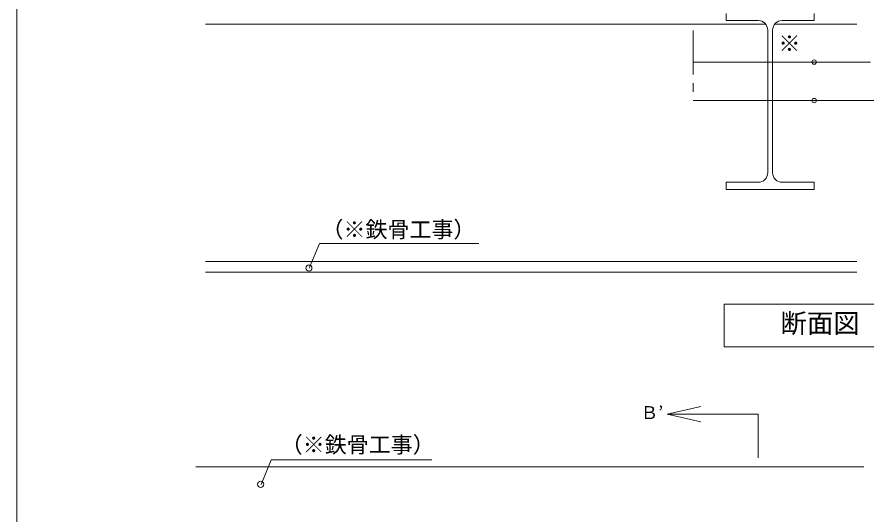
# Model space of a CAD drawing. Units: millimetres at full size, sheet at 1:10; details may follow other scales. Extents: x -4335 to 3998, y -1327 to 1433.
# Drawn here: x -2 to 962, y 60 to 625 of the extents above; entities that cross this region are included whole.
import ezdxf
from ezdxf.enums import TextEntityAlignment as Align

# ---------------------------------------------------------------- set-up
doc = ezdxf.new("R2010")
doc.units = ezdxf.units.MM
doc.header["$LTSCALE"] = 10
doc.header["$PDMODE"] = 32
doc.header["$PDSIZE"] = 5
doc.linetypes.add('CHAIN1', pattern=[8, 5, -1, 1, -1])
doc.layers.add('0-F', color=7, linetype='Continuous', lineweight=5)
doc.layers.add('A-0', color=4, linetype='Continuous', lineweight=5)
doc.styles.add('ＭＳ ゴシック', font='')
doc.styles.get('ＭＳ ゴシック').set_extended_font_data('MS Gothic')

msp = doc.modelspace()

# ---------------------------------------------------------------- linework, layer by layer
at = {"layer": '0-F'}
msp.add_lwpolyline([(3997.66, 1433.13), (-2.34, 1433.13), (-2.34, -1326.87)], dxfattribs=at)
at = {"layer": 'A-0', "color": 3}
for p, q in [((803.43, 629.04), (803.43, 621.04)), ((903.43, 621.04), (903.43, 629.04)), ((839.68, 621.04), (803.43, 621.04)), ((867.18, 621.04), (903.43, 621.04)), ((765.77, 617.04), (211.85, 617.04)), ((765.77, 617.04), (848.16, 617.04)), ((850.68, 610.04), (850.68, 448.04)), ((856.18, 610.04), (856.18, 448.04)), ((858.69, 617.04), (951.83, 617.04)), ((839.68, 437.04), (803.43, 437.04)), ((803.43, 437.04), (803.43, 429.04)), ((867.18, 437.04), (903.43, 437.04)), ((903.43, 429.04), (903.43, 437.04)), ((803.43, 429.04), (903.43, 429.04)), ((329.74, 339.26), (341.3, 367.45)), ((341.3, 367.45), (522.44, 367.45)), ((211.85, 347.04), (951.83, 347.04)), ((211.85, 335.04), (951.83, 335.04)), ((200.95, 113.52), (959.88, 113.52))]:
    msp.add_line(p, q, dxfattribs=at)
at = {"layer": 'A-0', "color": 7, "linetype": 'CHAIN1'}
msp.add_line((765.77, 609.82), (765.77, 530.01), dxfattribs=at)
at = {"layer": 'A-0', "color": 7}
for p, q in [((967.33, 573.8), (765.77, 573.8)), ((1168.88, 530.01), (765.77, 530.01))]:
    msp.add_line(p, q, dxfattribs=at)
at = {"layer": 'A-0', "color": 6}
msp.add_line((801.14, 298.35), (1124.3, 298.35), dxfattribs=at)
at = {"layer": 'A-0'}
for p, q in [((736.29, 173.5), (774.63, 182.24)), ((736.29, 173.5), (774.63, 164.76)), ((839.7, 173.5), (736.29, 173.5)), ((839.7, 123.85), (839.7, 173.5))]:
    msp.add_line(p, q, dxfattribs=at)
at = {"layer": 'A-0', "color": 6}
msp.add_lwpolyline([(1124.3, 250.11), (801.14, 250.11), (801.14, 298.35)], dxfattribs=at)
at = {"layer": 'A-0', "color": 3}
msp.add_lwpolyline([(274.96, 93.5), (286.51, 121.68), (469.21, 121.68)], dxfattribs=at)
for centre in [(329.35, 339.5), (274.56, 93.74)]:
    msp.add_circle(centre, 3.5, dxfattribs=at)
for centre, start, end in [((839.68, 610.04), 0, 90), ((867.18, 610.04), 90, 180), ((839.68, 448.04), 270, 0), ((867.18, 448.04), 180, 270)]:
    msp.add_arc(centre, 11, start, end, dxfattribs=at)
at = {"layer": 'A-0', "color": 7}
for p in [(903.43, 573.8), (903.43, 530.01)]:
    msp.add_point(p, dxfattribs=at)

# ---------------------------------------------------------------- texts
at = {"layer": 'A-0', "color": 3, "style": 'ＭＳ ゴシック'}
for s, p in [('※', (862.83, 580.3)), ('（※鉄骨工事）', (343.59, 368.83)), ('（※鉄骨工事）', (297.29, 124.12))]:
    msp.add_text(s, height=18.33, dxfattribs=at).set_placement(p, align=Align.BOTTOM_LEFT)
at = {"layer": 'A-0', "color": 6, "style": 'ＭＳ ゴシック'}
msp.add_text('断面図 Ｂ－Ｂ', height=21.99, dxfattribs=at).set_placement((865.22, 259.23), align=Align.BOTTOM_LEFT)
at = {"layer": 'A-0', "style": 'ＭＳ ゴシック'}
msp.add_text('Ｂ’', height=14.66, dxfattribs=at).set_placement((706.29, 163.5), align=Align.BOTTOM_LEFT)

doc.saveas('drawing.dxf')
